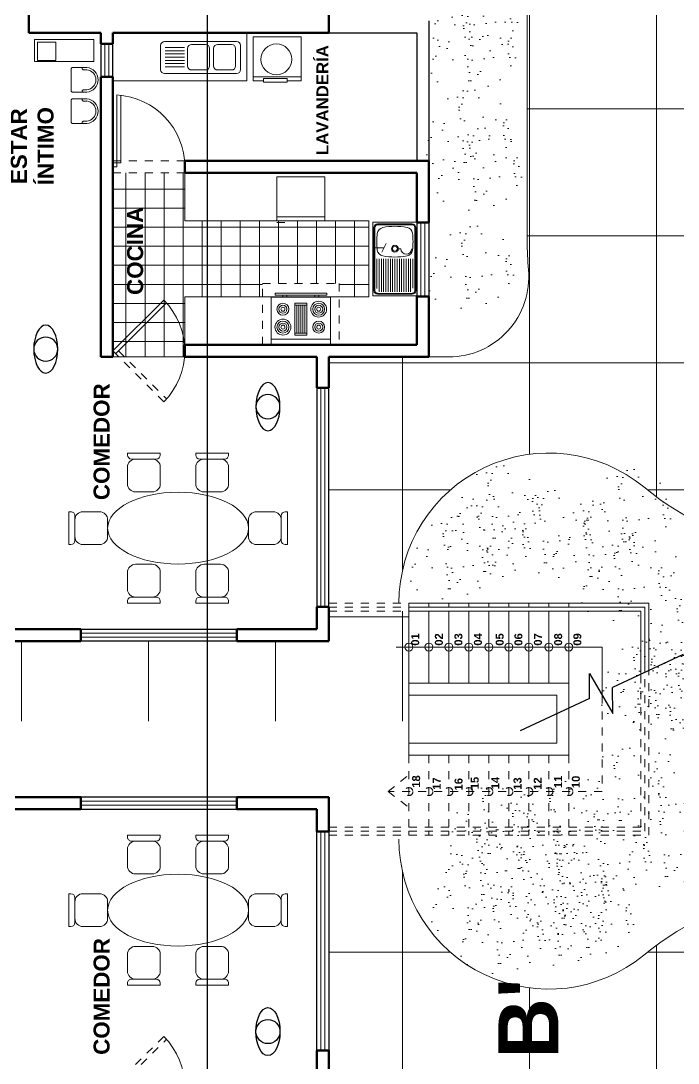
# Model space of a CAD drawing. Header units: millimetres. Extents: x 287 to 445, y 520 to 576.
# Drawn here: x 294.89 to 303.11, y 538.94 to 551.96 of the extents above; entities that cross this region are included whole.
import ezdxf

# ---------------------------------------------------------------- set-up
doc = ezdxf.new("R2010")
doc.units = ezdxf.units.MM
doc.header["$LTSCALE"] = 0.015
doc.linetypes.add('DASHED2', pattern=[9.525, 6.35, -3.175])
doc.layers.add('01 Corte', color=10, linetype='Continuous')
for name, color, linetype, lineweight in [('Muebles', 11, 'Continuous', 20), ('Muros', 41, 'Continuous', 60), ('Muros Bajos', 20, 'Continuous', 30), ('pasto', 56, 'Continuous', 5), ('PISOS', 7, 'Continuous', 18), ('Proyecciones', 46, 'Continuous', 0), ('Puertas', 31, 'Continuous', 20), ('Texto', 133, 'Continuous', 20), ('Texturas', 38, 'Continuous', 0), ('Ventanas', 130, 'Continuous', 20)]:
    doc.layers.add(name, color=color, linetype=linetype, lineweight=lineweight)
pattern_1 = [(90, (860.0486, 203.2016), (-1.5875, 1e-16), []), (180, (860.0486, 203.2016), (-2e-16, -1.5875), [])]

# ---------------------------------------------------------------- blocks, each defined once
blk = doc.blocks.new('silla01')
at = {"layer": 'Muebles'}
for p, q in [((420.99, 543.918), (420.99, 543.708)), ((421.3, 544.018), (421.09, 544.018)), ((421.4, 543.708), (421.4, 543.918)), ((420.99, 543.558), (420.99, 543.532)), ((420.99, 543.532), (421.4, 543.532)), ((421.35, 543.608), (421.04, 543.608)), ((421.09, 543.608), (421.3, 543.608)), ((421.4, 543.532), (421.4, 543.558))]:
    blk.add_line(p, q, dxfattribs=at)
for centre, radius, start, end in [((421.09, 543.918), 0.1, 90, 180), ((421.3, 543.918), 0.1, 360, 90), ((421.09, 543.708), 0.1, 180, 270), ((421.3, 543.708), 0.1, 270, 360), ((421.04, 543.558), 0.05, 90, 180), ((421.35, 543.558), 0.05, 360, 90)]:
    blk.add_arc(centre, radius, start, end, dxfattribs=at)
blk = doc.blocks.new('comedor')
at = {"layer": 'Muebles'}
blk.add_ellipse((421.545, 544.456), major_axis=(-0.88, 0), ratio=0.50965, dxfattribs=at)
for p, rotation in [((842.313, 1088.927), 180.0000000000026), ((966.443, 123.261), 90), ((0.777, -0.014), 2.557953848736361e-12)]:
    blk.add_blockref('silla01', p, dxfattribs=dict(at, rotation=rotation))
at = {"layer": 'Muebles', "xscale": -1}
for p, rotation in [((0.777, 1088.927), 179.9999999999974), ((-123.353, 123.261), 270), ((842.313, -0.014), 359.9999999999975)]:
    blk.add_blockref('silla01', p, dxfattribs=dict(at, rotation=rotation))
blk = doc.blocks.new('persona')
blk.add_circle((422.895, 544.36), 0.15)
blk.add_ellipse((422.895, 544.36), major_axis=(0.3, 0), ratio=0.5)
blk = doc.blocks.new('lavanderia')
at = {"layer": 'Muebles'}
for p, q in [((417.526, 540.508), (417.826, 540.508)), ((417.476, 540.458), (417.476, 539.558)), ((417.552, 540.211), (417.552, 540.451)), ((417.592, 540.211), (417.592, 540.451)), ((417.632, 540.211), (417.632, 540.451)), ((417.632, 540.211), (417.632, 540.451)), ((417.672, 540.211), (417.672, 540.451)), ((417.712, 540.211), (417.712, 540.451)), ((417.752, 540.211), (417.752, 540.451)), ((417.752, 540.211), (417.752, 540.451)), ((417.792, 540.211), (417.792, 540.451)), ((417.876, 540.458), (417.876, 539.558)), ((417.512, 539.946), (417.512, 540.121)), ((417.562, 540.171), (417.782, 540.171)), ((417.832, 540.121), (417.832, 539.946)), ((417.562, 539.896), (417.782, 539.896)), ((417.512, 539.621), (417.512, 539.796)), ((417.562, 539.846), (417.782, 539.846)), ((417.832, 539.796), (417.832, 539.621)), ((417.826, 539.508), (417.526, 539.508)), ((417.562, 539.571), (417.782, 539.571))]:
    blk.add_line(p, q, dxfattribs=at)
for centre, start, end in [((417.526, 540.458), 90, 180), ((417.826, 540.458), 360, 90), ((417.562, 540.121), 90, 180), ((417.782, 540.121), 360, 90), ((417.562, 539.946), 180, 270), ((417.782, 539.946), 270, 360), ((417.562, 539.796), 90, 180), ((417.782, 539.796), 0, 90), ((417.562, 539.621), 180, 270), ((417.782, 539.621), 270, 0), ((417.526, 539.558), 180, 270), ((417.826, 539.558), 270, 360)]:
    blk.add_arc(centre, 0.05, start, end, dxfattribs=at)
blk = doc.blocks.new('lavadora')
at = {"layer": 'Muebles'}
for p, q in [((405.282, 529.162), (405.282, 528.562)), ((405.332, 529.162), (405.332, 528.562)), ((405.882, 529.162), (405.332, 529.162)), ((405.832, 528.562), (405.832, 529.162)), ((405.882, 529.032), (405.882, 529.162)), ((405.882, 528.562), (405.882, 528.739)), ((405.332, 528.562), (405.882, 528.562))]:
    blk.add_line(p, q, dxfattribs=at)
blk.add_lwpolyline([(405.854, 529.032), (405.9, 529.032), (405.9, 528.739), (405.854, 528.739)], close=True, dxfattribs=at)
blk.add_circle((405.613, 528.873), 0.193, dxfattribs=at)
blk = doc.blocks.new('sila')
at = {"layer": 'Muebles'}
for p, q in [((422.054, 545.478), (421.924, 545.348)), ((422.073, 545.457), (422.042, 545.426)), ((421.924, 545.332), (421.924, 545.348)), ((422.126, 545.13), (421.924, 545.332)), ((422.271, 545.26), (422.142, 545.13)), ((422.251, 545.279), (422.22, 545.248)), ((422.142, 545.13), (422.126, 545.13))]:
    blk.add_line(p, q, dxfattribs=at)
for centre, radius, start, end in [((422.153, 545.359), 0.155, 319.9791, 130.0209), ((422.153, 545.359), 0.127, 320.5027, 129.4973), ((422.032, 545.436), 0.014, 135, 315), ((422.23, 545.238), 0.014, 135, 315)]:
    blk.add_arc(centre, radius, start, end, dxfattribs=at)
blk = doc.blocks.new('refrigeradora')
at = {"layer": 'Muebles'}
for p, q in [((420.11, 549.881), (420.11, 550.481)), ((420.16, 550.481), (420.71, 550.481)), ((420.16, 549.881), (420.16, 550.481)), ((420.66, 550.481), (420.66, 549.881)), ((420.71, 550.481), (420.71, 549.881)), ((420.73, 549.881), (420.73, 549.981)), ((420.71, 549.881), (420.16, 549.881))]:
    blk.add_line(p, q, dxfattribs=at)
blk = doc.blocks.new('cocina')
at = {"layer": 'Muebles'}
for p, q in [((421.594, 544.645), (421.594, 545.241)), ((421.594, 545.241), (422.339, 545.241)), ((422.339, 545.241), (422.339, 544.645)), ((421.594, 545.167), (422.339, 545.167)), ((421.892, 544.72), (421.892, 545.117)), ((421.892, 545.117), (422.041, 545.117)), ((421.892, 545.092), (422.041, 545.092)), ((421.917, 544.745), (421.917, 545.092)), ((421.942, 545.092), (421.942, 544.745)), ((421.967, 544.745), (421.967, 545.092)), ((421.991, 545.092), (421.991, 544.745)), ((422.016, 544.745), (422.016, 545.092)), ((422.041, 545.117), (422.041, 544.72)), ((422.041, 544.745), (421.892, 544.745)), ((422.041, 544.72), (421.892, 544.72)), ((422.339, 544.645), (421.594, 544.645)), ((421.644, 544.595), (421.644, 544.62)), ((421.644, 544.62), (422.29, 544.62)), ((422.29, 544.595), (421.644, 544.595)), ((421.743, 544.645), (421.743, 544.62)), ((421.793, 544.62), (421.793, 544.645)), ((422.141, 544.62), (422.141, 544.645)), ((422.19, 544.645), (422.19, 544.62)), ((422.29, 544.62), (422.29, 544.595))]:
    blk.add_line(p, q, dxfattribs=at)
for centre, radius in [((421.743, 545.018), 0.0994), ((421.743, 545.018), 0.0745), ((421.743, 545.018), 0.0497), ((422.19, 545.018), 0.0745), ((422.19, 545.018), 0.0497), ((421.743, 545.018), 0.0248), ((422.19, 545.018), 0.0248), ((421.743, 544.794), 0.0745), ((421.743, 544.794), 0.0497), ((421.743, 544.794), 0.0248), ((422.19, 544.794), 0.0994), ((422.19, 544.794), 0.0745), ((422.19, 544.794), 0.0497), ((422.19, 544.794), 0.0248)]:
    blk.add_circle(centre, radius, dxfattribs=at)
blk = doc.blocks.new('lavaplatos')
at = {"layer": 'Muebles'}
for p, q in [((423.153, 544.413), (423.703, 544.413)), ((423.153, 543.495), (423.153, 544.413)), ((423.703, 544.413), (423.703, 543.495)), ((423.167, 543.559), (423.167, 544.349)), ((423.178, 543.559), (423.178, 544.349)), ((423.212, 544.394), (423.644, 544.394)), ((423.212, 544.383), (423.644, 544.383)), ((423.428, 544.383), (423.461, 544.383)), ((423.678, 544.349), (423.678, 543.559)), ((423.689, 544.349), (423.689, 543.559)), ((423.703, 544.341), (423.703, 543.641)), ((423.703, 544.341), (423.703, 543.641)), ((423.703, 544.341), (423.703, 543.641)), ((423.153, 544.11), (423.153, 544.055)), ((423.385, 544.083), (423.355, 544.083)), ((423.592, 544.041), (423.537, 544.147)), ((423.678, 544.094), (423.564, 544.094)), ((423.203, 543.956), (423.203, 543.588)), ((423.231, 543.956), (423.231, 543.546)), ((423.259, 543.956), (423.259, 543.546)), ((423.287, 543.956), (423.287, 543.546)), ((423.316, 543.956), (423.316, 543.546)), ((423.344, 543.956), (423.344, 543.546)), ((423.372, 543.956), (423.372, 543.546)), ((423.4, 543.956), (423.4, 543.546)), ((423.428, 543.956), (423.428, 543.546)), ((423.456, 543.956), (423.456, 543.546)), ((423.484, 543.956), (423.484, 543.546)), ((423.512, 543.956), (423.512, 543.546)), ((423.54, 543.956), (423.54, 543.546)), ((423.568, 543.956), (423.568, 543.546)), ((423.596, 543.956), (423.596, 543.546)), ((423.624, 543.956), (423.624, 543.546)), ((423.652, 543.956), (423.652, 543.586)), ((423.212, 543.525), (423.644, 543.525)), ((423.212, 543.514), (423.644, 543.514)), ((423.153, 543.495), (423.703, 543.495))]:
    blk.add_line(p, q, dxfattribs=at)
for radius in [0.0427, 0.0427, 0.0309]:
    blk.add_circle((423.428, 544.083), radius, dxfattribs=at)
for centre, radius, start, end in [((423.212, 544.349), 0.0449, 90, 180), ((423.212, 544.349), 0.0337, 90, 180), ((423.291, 544.266), 0.0842, 100.3812, 172.77), ((423.428, 543.521), 0.842, 79.6188, 100.3812), ((423.564, 544.263), 0.0842, 7.23, 79.6188), ((423.644, 544.349), 0.0449, 0, 90), ((423.644, 544.349), 0.0337, 0, 90), ((424.043, 544.171), 0.842, 172.77, 187.23), ((422.813, 544.171), 0.842, 352.77, 7.23), ((423.291, 544.075), 0.0842, 187.23, 259.6188), ((423.286, 544.083), 0.0681, 180.4616, 359.5384), ((423.564, 544.075), 0.0842, 280.3812, 352.77), ((423.428, 544.821), 0.842, 259.6188, 280.3812), ((423.212, 543.559), 0.0449, 180, 270), ((423.212, 543.559), 0.0337, 180, 270), ((423.644, 543.559), 0.0337, 270, 0), ((423.644, 543.559), 0.0449, 270, 0)]:
    blk.add_arc(centre, radius, start, end, dxfattribs=at)

msp = doc.modelspace()

# ---------------------------------------------------------------- hatches: boundary and pattern name
at = {"layer": 'pasto', "ltscale": 0.3}
h = msp.add_hatch(dxfattribs=at)
h.set_pattern_fill('AR-SAND', color=256, scale=0.008, angle=90, style=0)
h.set_pattern_definition([(127.5, (520.41815, 567.91783), (-0.3915306, -0.01280025), [0, -0.308864, 0, -0.34544, 0, -0.3302]), (97.5, (520.41815, 567.91783), (-0.5734601, 0.3596186), [0, -0.166624, 0, -0.278384, 0, -0.10668]), (57.5, (520.41815, 567.6679), (-0.00114975, 0.6327939), [0, -0.1016, 0, -0.36576, 0, -0.47752]), (47.5, (520.41815, 567.6679), (-0.1783435, 0.6108452), [0, -0.0508, 0, -0.239776, 0, -0.27432])])
edge = h.paths.add_edge_path()
edge.add_arc((300.564, 551.982), 0.588, 90, 450)
h = msp.add_hatch(dxfattribs=at)
h.set_pattern_fill('AR-SAND', color=256, scale=0.008, angle=90, style=0)
h.set_pattern_definition([(127.5, (520.39283, 567.47846), (-0.3915306, -0.01280025), [0, -0.308864, 0, -0.34544, 0, -0.3302]), (97.5, (520.3928, 567.47846), (-0.5734601, 0.3596186), [0, -0.166624, 0, -0.278384, 0, -0.10668]), (57.5, (520.39283, 567.22852), (-0.00114975, 0.6327939), [0, -0.1016, 0, -0.36576, 0, -0.47752]), (47.5, (520.3928, 567.2285), (-0.1783435, 0.6108452), [0, -0.0508, 0, -0.239776, 0, -0.27432])])
edge = h.paths.add_edge_path()
edge.add_arc((300.538, 551.543), 0.588, 90, 450)
h = msp.add_hatch(dxfattribs=at)
h.set_pattern_fill('AR-SAND', color=256, scale=0.008, angle=90, style=0)
h.set_pattern_definition([(127.5, (520.3351, 566.45884), (-0.3915306, -0.01280025), [0, -0.308864, 0, -0.34544, 0, -0.3302]), (97.5, (520.3351, 566.45884), (-0.5734601, 0.3596186), [0, -0.166624, 0, -0.278384, 0, -0.10668]), (57.5, (520.3351, 566.2089), (-0.00114975, 0.6327939), [0, -0.1016, 0, -0.36576, 0, -0.47752]), (47.5, (520.3351, 566.2089), (-0.1783435, 0.6108452), [0, -0.0508, 0, -0.239776, 0, -0.27432])])
edge = h.paths.add_edge_path()
edge.add_arc((300.481, 550.523), 0.588, 90, 450)
h = msp.add_hatch(dxfattribs=at)
h.set_pattern_fill('AR-SAND', color=256, scale=0.008, angle=90, style=0)
h.set_pattern_definition([(127.5, (520.46616, 565.98524), (-0.3915306, -0.01280025), [0, -0.308864, 0, -0.34544, 0, -0.3302]), (97.5, (520.46616, 565.98524), (-0.5734601, 0.3596186), [0, -0.166624, 0, -0.278384, 0, -0.10668]), (57.5, (520.46616, 565.7353), (-0.00114975, 0.6327939), [0, -0.1016, 0, -0.36576, 0, -0.47752]), (47.5, (520.46616, 565.7353), (-0.1783435, 0.6108452), [0, -0.0508, 0, -0.239776, 0, -0.27432])])
edge = h.paths.add_edge_path()
edge.add_arc((300.612, 550.049), 0.588, 90, 450)
h = msp.add_hatch(dxfattribs=at)
h.set_pattern_fill('AR-SAND', color=256, scale=0.008, angle=90, style=0)
h.set_pattern_definition([(127.5, (520.36838, 564.7613), (-0.3915306, -0.01280025), [0, -0.308864, 0, -0.34544, 0, -0.3302]), (97.5, (520.3684, 564.7613), (-0.5734601, 0.3596186), [0, -0.166624, 0, -0.278384, 0, -0.10668]), (57.5, (520.36838, 564.51136), (-0.00114975, 0.6327939), [0, -0.1016, 0, -0.36576, 0, -0.47752]), (47.5, (520.3684, 564.51136), (-0.1783435, 0.6108452), [0, -0.0508, 0, -0.239776, 0, -0.27432])])
edge = h.paths.add_edge_path()
edge.add_arc((300.514, 548.825), 0.588, 90, 450)
h = msp.add_hatch(dxfattribs=at)
h.set_pattern_fill('AR-SAND', color=256, scale=0.008, angle=90, style=0)
h.set_pattern_definition([(127.5, (520.6979, 561.7643), (-0.3915306, -0.01280025), [0, -0.308864, 0, -0.34544, 0, -0.3302]), (97.5, (520.6979, 561.7643), (-0.5734601, 0.3596186), [0, -0.166624, 0, -0.278384, 0, -0.10668]), (57.5, (520.6979, 561.51435), (-0.00114975, 0.6327939), [0, -0.1016, 0, -0.36576, 0, -0.47752]), (47.5, (520.6979, 561.51435), (-0.1783435, 0.6108452), [0, -0.0508, 0, -0.239776, 0, -0.27432])])
edge = h.paths.add_edge_path()
edge.add_arc((300.843, 545.828), 0.588, 90, 450)
h = msp.add_hatch(dxfattribs=at)
h.set_pattern_fill('AR-SAND', color=256, scale=0.008, angle=90, style=0)
h.set_pattern_definition([(127.5, (522.33, 561.71782), (-0.3915306, -0.01280025), [0, -0.308864, 0, -0.34544, 0, -0.3302]), (97.5, (522.33, 561.7178), (-0.5734601, 0.3596186), [0, -0.166624, 0, -0.278384, 0, -0.10668]), (57.5, (522.33, 561.4679), (-0.00114975, 0.6327939), [0, -0.1016, 0, -0.36576, 0, -0.47752]), (47.5, (522.33, 561.4679), (-0.1783435, 0.6108452), [0, -0.0508, 0, -0.239776, 0, -0.27432])])
edge = h.paths.add_edge_path()
edge.add_arc((302.476, 545.782), 0.588, 90, 450)
h = msp.add_hatch(dxfattribs=at)
h.set_pattern_fill('AR-SAND', color=256, scale=0.008, angle=90, style=0)
h.set_pattern_definition([(127.5, (521.3378, 561.4548), (-0.3915306, -0.01280025), [0, -0.308864, 0, -0.34544, 0, -0.3302]), (97.5, (521.3378, 561.4548), (-0.5734601, 0.3596186), [0, -0.166624, 0, -0.278384, 0, -0.10668]), (57.5, (521.3378, 561.20487), (-0.00114975, 0.6327939), [0, -0.1016, 0, -0.36576, 0, -0.47752]), (47.5, (521.3378, 561.20487), (-0.1783435, 0.6108452), [0, -0.0508, 0, -0.239776, 0, -0.27432])])
edge = h.paths.add_edge_path()
edge.add_arc((301.483, 545.519), 0.588, 90, 450)
h = msp.add_hatch(dxfattribs=at)
h.set_pattern_fill('AR-SAND', color=256, scale=0.008, angle=90, style=0)
h.set_pattern_definition([(127.5, (520.57757, 561.34877), (-0.3915306, -0.01280025), [0, -0.308864, 0, -0.34544, 0, -0.3302]), (97.5, (520.57757, 561.3488), (-0.5734601, 0.3596186), [0, -0.166624, 0, -0.278384, 0, -0.10668]), (57.5, (520.57757, 561.09884), (-0.00114975, 0.6327939), [0, -0.1016, 0, -0.36576, 0, -0.47752]), (47.5, (520.57757, 561.09884), (-0.1783435, 0.6108452), [0, -0.0508, 0, -0.239776, 0, -0.27432])])
edge = h.paths.add_edge_path()
edge.add_arc((300.723, 545.413), 0.588, 90, 450)
h = msp.add_hatch(dxfattribs=at)
h.set_pattern_fill('AR-SAND', color=256, scale=0.008, angle=90, style=0)
h.set_pattern_definition([(127.5, (521.90752, 561.28607), (-0.3915306, -0.01280025), [0, -0.308864, 0, -0.34544, 0, -0.3302]), (97.5, (521.9075, 561.2861), (-0.5734601, 0.3596186), [0, -0.166624, 0, -0.278384, 0, -0.10668]), (57.5, (521.90752, 561.03614), (-0.00114975, 0.6327939), [0, -0.1016, 0, -0.36576, 0, -0.47752]), (47.5, (521.9075, 561.03614), (-0.1783435, 0.6108452), [0, -0.0508, 0, -0.239776, 0, -0.27432])])
edge = h.paths.add_edge_path()
edge.add_arc((302.053, 545.35), 0.588, 90, 450)
h = msp.add_hatch(dxfattribs=at)
h.set_pattern_fill('AR-SAND', color=256, scale=0.008, angle=90, style=0)
h.set_pattern_definition([(127.5, (520.136, 561.13096), (-0.3915306, -0.01280025), [0, -0.308864, 0, -0.34544, 0, -0.3302]), (97.5, (520.136, 561.13096), (-0.5734601, 0.3596186), [0, -0.166624, 0, -0.278384, 0, -0.10668]), (57.5, (520.136, 560.88102), (-0.00114975, 0.6327939), [0, -0.1016, 0, -0.36576, 0, -0.47752]), (47.5, (520.136, 560.881), (-0.1783435, 0.6108452), [0, -0.0508, 0, -0.239776, 0, -0.27432])])
edge = h.paths.add_edge_path()
edge.add_arc((300.282, 545.195), 0.588, 90, 450)
h = msp.add_hatch(dxfattribs=at)
h.set_pattern_fill('AR-SAND', color=256, scale=0.008, angle=90, style=0)
h.set_pattern_definition([(127.5, (523.36812, 561.02128), (-0.3915306, -0.01280025), [0, -0.308864, 0, -0.34544, 0, -0.3302]), (97.5, (523.3681, 561.0213), (-0.5734601, 0.3596186), [0, -0.166624, 0, -0.278384, 0, -0.10668]), (57.5, (523.36812, 560.77135), (-0.00114975, 0.6327939), [0, -0.1016, 0, -0.36576, 0, -0.47752]), (47.5, (523.3681, 560.77135), (-0.1783435, 0.6108452), [0, -0.0508, 0, -0.239776, 0, -0.27432])])
edge = h.paths.add_edge_path()
edge.add_arc((303.514, 545.085), 0.588, 90, 450)
h = msp.add_hatch(dxfattribs=at)
h.set_pattern_fill('AR-SAND', color=256, scale=0.008, angle=90, style=0)
h.set_pattern_definition([(127.5, (522.27373, 560.8595), (-0.3915306, -0.01280025), [0, -0.308864, 0, -0.34544, 0, -0.3302]), (97.5, (522.27373, 560.8595), (-0.5734601, 0.3596186), [0, -0.166624, 0, -0.278384, 0, -0.10668]), (57.5, (522.27373, 560.60957), (-0.00114975, 0.6327939), [0, -0.1016, 0, -0.36576, 0, -0.47752]), (47.5, (522.27373, 560.60957), (-0.1783435, 0.6108452), [0, -0.0508, 0, -0.239776, 0, -0.27432])])
edge = h.paths.add_edge_path()
edge.add_arc((302.419, 544.924), 0.588, 90, 450)
h = msp.add_hatch(dxfattribs=at)
h.set_pattern_fill('AR-SAND', color=256, scale=0.008, angle=90, style=0)
h.set_pattern_definition([(127.5, (523.06092, 560.19154), (-0.3915306, -0.01280025), [0, -0.308864, 0, -0.34544, 0, -0.3302]), (97.5, (523.0609, 560.19154), (-0.5734601, 0.3596186), [0, -0.166624, 0, -0.278384, 0, -0.10668]), (57.5, (523.06092, 559.9416), (-0.00114975, 0.6327939), [0, -0.1016, 0, -0.36576, 0, -0.47752]), (47.5, (523.0609, 559.9416), (-0.1783435, 0.6108452), [0, -0.0508, 0, -0.239776, 0, -0.27432])])
edge = h.paths.add_edge_path()
edge.add_arc((303.206, 544.256), 0.588, 90, 450)
h = msp.add_hatch(dxfattribs=at)
h.set_pattern_fill('AR-SAND', color=256, scale=0.008, angle=90, style=0)
h.set_pattern_definition([(127.5, (522.52147, 559.58362), (-0.3915306, -0.01280025), [0, -0.308864, 0, -0.34544, 0, -0.3302]), (97.5, (522.52147, 559.5836), (-0.5734601, 0.3596186), [0, -0.166624, 0, -0.278384, 0, -0.10668]), (57.5, (522.52147, 559.3337), (-0.00114975, 0.6327939), [0, -0.1016, 0, -0.36576, 0, -0.47752]), (47.5, (522.52147, 559.3337), (-0.1783435, 0.6108452), [0, -0.0508, 0, -0.239776, 0, -0.27432])])
edge = h.paths.add_edge_path()
edge.add_arc((302.667, 543.648), 0.588, 90, 450)
h = msp.add_hatch(dxfattribs=at)
h.set_pattern_fill('AR-SAND', color=256, scale=0.008, angle=90, style=0)
h.set_pattern_definition([(127.5, (522.7434, 559.56174), (-0.3915306, -0.01280025), [0, -0.308864, 0, -0.34544, 0, -0.3302]), (97.5, (522.7434, 559.56174), (-0.5734601, 0.3596186), [0, -0.166624, 0, -0.278384, 0, -0.10668]), (57.5, (522.7434, 559.3118), (-0.00114975, 0.6327939), [0, -0.1016, 0, -0.36576, 0, -0.47752]), (47.5, (522.7434, 559.3118), (-0.1783435, 0.6108452), [0, -0.0508, 0, -0.239776, 0, -0.27432])])
edge = h.paths.add_edge_path()
edge.add_arc((302.889, 543.626), 0.588, 90, 450)
h = msp.add_hatch(dxfattribs=at)
h.set_pattern_fill('AR-SAND', color=256, scale=0.008, angle=90, style=0)
h.set_pattern_definition([(127.5, (522.92157, 559.3802), (-0.3915306, -0.01280025), [0, -0.308864, 0, -0.34544, 0, -0.3302]), (97.5, (522.92157, 559.3802), (-0.5734601, 0.3596186), [0, -0.166624, 0, -0.278384, 0, -0.10668]), (57.5, (522.92157, 559.13027), (-0.00114975, 0.6327939), [0, -0.1016, 0, -0.36576, 0, -0.47752]), (47.5, (522.9216, 559.13027), (-0.1783435, 0.6108452), [0, -0.0508, 0, -0.239776, 0, -0.27432])])
edge = h.paths.add_edge_path()
edge.add_arc((303.067, 543.444), 0.588, 90, 450)
h = msp.add_hatch(dxfattribs=at)
h.set_pattern_fill('AR-SAND', color=256, scale=0.008, angle=90, style=0)
h.set_pattern_definition([(127.5, (523.15984, 558.5707), (-0.3915306, -0.01280025), [0, -0.308864, 0, -0.34544, 0, -0.3302]), (97.5, (523.15984, 558.5707), (-0.5734601, 0.3596186), [0, -0.166624, 0, -0.278384, 0, -0.10668]), (57.5, (523.15984, 558.32076), (-0.00114975, 0.6327939), [0, -0.1016, 0, -0.36576, 0, -0.47752]), (47.5, (523.15984, 558.32076), (-0.1783435, 0.6108452), [0, -0.0508, 0, -0.239776, 0, -0.27432])])
edge = h.paths.add_edge_path()
edge.add_arc((303.305, 542.635), 0.588, 90, 450)
h = msp.add_hatch(dxfattribs=at)
h.set_pattern_fill('AR-SAND', color=256, scale=0.008, angle=90, style=0)
h.set_pattern_definition([(127.5, (522.2732, 558.23558), (-0.3915306, -0.01280025), [0, -0.308864, 0, -0.34544, 0, -0.3302]), (97.5, (522.2732, 558.2356), (-0.5734601, 0.3596186), [0, -0.166624, 0, -0.278384, 0, -0.10668]), (57.5, (522.2732, 557.98564), (-0.00114975, 0.6327939), [0, -0.1016, 0, -0.36576, 0, -0.47752]), (47.5, (522.2732, 557.98564), (-0.1783435, 0.6108452), [0, -0.0508, 0, -0.239776, 0, -0.27432])])
edge = h.paths.add_edge_path()
edge.add_arc((302.419, 542.3), 0.588, 90, 450)
h = msp.add_hatch(dxfattribs=at)
h.set_pattern_fill('AR-SAND', color=256, scale=0.008, angle=90, style=0)
h.set_pattern_definition([(127.5, (520.63314, 557.82295), (-0.3915306, -0.01280025), [0, -0.308864, 0, -0.34544, 0, -0.3302]), (97.5, (520.63314, 557.82295), (-0.5734601, 0.3596186), [0, -0.166624, 0, -0.278384, 0, -0.10668]), (57.5, (520.63314, 557.573), (-0.00114975, 0.6327939), [0, -0.1016, 0, -0.36576, 0, -0.47752]), (47.5, (520.63314, 557.573), (-0.1783435, 0.6108452), [0, -0.0508, 0, -0.239776, 0, -0.27432])])
edge = h.paths.add_edge_path()
edge.add_arc((300.779, 541.887), 0.588, 90, 450)
h = msp.add_hatch(dxfattribs=at)
h.set_pattern_fill('AR-SAND', color=256, scale=0.008, angle=90, style=0)
h.set_pattern_definition([(127.5, (521.46956, 557.82194), (-0.3915306, -0.01280025), [0, -0.308864, 0, -0.34544, 0, -0.3302]), (97.5, (521.46956, 557.82194), (-0.5734601, 0.3596186), [0, -0.166624, 0, -0.278384, 0, -0.10668]), (57.5, (521.46956, 557.572), (-0.00114975, 0.6327939), [0, -0.1016, 0, -0.36576, 0, -0.47752]), (47.5, (521.46956, 557.572), (-0.1783435, 0.6108452), [0, -0.0508, 0, -0.239776, 0, -0.27432])])
edge = h.paths.add_edge_path()
edge.add_arc((301.615, 541.886), 0.588, 90, 450)
h = msp.add_hatch(dxfattribs=at)
h.set_pattern_fill('AR-SAND', color=256, scale=0.008, angle=90, style=0)
h.set_pattern_definition([(127.5, (521.00637, 557.6347), (-0.3915306, -0.01280025), [0, -0.308864, 0, -0.34544, 0, -0.3302]), (97.5, (521.00637, 557.6347), (-0.5734601, 0.3596186), [0, -0.166624, 0, -0.278384, 0, -0.10668]), (57.5, (521.00637, 557.38476), (-0.00114975, 0.6327939), [0, -0.1016, 0, -0.36576, 0, -0.47752]), (47.5, (521.00637, 557.38476), (-0.1783435, 0.6108452), [0, -0.0508, 0, -0.239776, 0, -0.27432])])
edge = h.paths.add_edge_path()
edge.add_arc((301.152, 541.699), 0.588, 90, 450)
h = msp.add_hatch(dxfattribs=at)
h.set_pattern_fill('AR-SAND', color=256, scale=0.008, angle=90, style=0)
h.set_pattern_definition([(127.5, (522.08946, 557.4289), (-0.3915306, -0.01280025), [0, -0.308864, 0, -0.34544, 0, -0.3302]), (97.5, (522.08946, 557.4289), (-0.5734601, 0.3596186), [0, -0.166624, 0, -0.278384, 0, -0.10668]), (57.5, (522.08946, 557.17898), (-0.00114975, 0.6327939), [0, -0.1016, 0, -0.36576, 0, -0.47752]), (47.5, (522.08946, 557.179), (-0.1783435, 0.6108452), [0, -0.0508, 0, -0.239776, 0, -0.27432])])
edge = h.paths.add_edge_path()
edge.add_arc((302.235, 541.493), 0.588, 90, 450)
h = msp.add_hatch(dxfattribs=at)
h.set_pattern_fill('AR-SAND', color=256, scale=0.008, angle=90, style=0)
h.set_pattern_definition([(127.5, (522.8497, 557.53495), (-0.3915306, -0.01280025), [0, -0.308864, 0, -0.34544, 0, -0.3302]), (97.5, (522.8497, 557.53495), (-0.5734601, 0.3596186), [0, -0.166624, 0, -0.278384, 0, -0.10668]), (57.5, (522.8497, 557.285), (-0.00114975, 0.6327939), [0, -0.1016, 0, -0.36576, 0, -0.47752]), (47.5, (522.8497, 557.285), (-0.1783435, 0.6108452), [0, -0.0508, 0, -0.239776, 0, -0.27432])])
edge = h.paths.add_edge_path()
edge.add_arc((302.995, 541.599), 0.588, 90, 450)
h = msp.add_hatch(dxfattribs=at)
h.set_pattern_fill('AR-SAND', color=256, scale=0.008, angle=90, style=0)
h.set_pattern_definition([(127.5, (520.55594, 557.31294), (-0.3915306, -0.01280025), [0, -0.308864, 0, -0.34544, 0, -0.3302]), (97.5, (520.55594, 557.31294), (-0.5734601, 0.3596186), [0, -0.166624, 0, -0.278384, 0, -0.10668]), (57.5, (520.55594, 557.063), (-0.00114975, 0.6327939), [0, -0.1016, 0, -0.36576, 0, -0.47752]), (47.5, (520.55594, 557.063), (-0.1783435, 0.6108452), [0, -0.0508, 0, -0.239776, 0, -0.27432])])
edge = h.paths.add_edge_path()
edge.add_arc((300.701, 541.377), 0.588, 90, 450)
h = msp.add_hatch(dxfattribs=at)
h.set_pattern_fill('AR-SAND', color=256, scale=0.008, angle=90, style=0)
h.set_pattern_definition([(127.5, (521.56004, 557.0145), (-0.3915306, -0.01280025), [0, -0.308864, 0, -0.34544, 0, -0.3302]), (97.5, (521.56004, 557.0145), (-0.5734601, 0.3596186), [0, -0.166624, 0, -0.278384, 0, -0.10668]), (57.5, (521.56004, 556.76456), (-0.00114975, 0.6327939), [0, -0.1016, 0, -0.36576, 0, -0.47752]), (47.5, (521.56004, 556.76456), (-0.1783435, 0.6108452), [0, -0.0508, 0, -0.239776, 0, -0.27432])])
edge = h.paths.add_edge_path()
edge.add_arc((301.706, 541.079), 0.588, 90, 450)
h = msp.add_hatch(dxfattribs=at)
h.set_pattern_fill('AR-SAND', color=256, scale=0.008, angle=90, style=0)
h.set_pattern_definition([(127.5, (521.58287, 556.93407), (-0.3915306, -0.01280025), [0, -0.308864, 0, -0.34544, 0, -0.3302]), (97.5, (521.58287, 556.93407), (-0.5734601, 0.3596186), [0, -0.166624, 0, -0.278384, 0, -0.10668]), (57.5, (521.58287, 556.68413), (-0.00114975, 0.6327939), [0, -0.1016, 0, -0.36576, 0, -0.47752]), (47.5, (521.58287, 556.68413), (-0.1783435, 0.6108452), [0, -0.0508, 0, -0.239776, 0, -0.27432])])
edge = h.paths.add_edge_path()
edge.add_arc((301.728, 540.998), 0.588, 90, 450)
h = msp.add_hatch(dxfattribs=at)
h.set_pattern_fill('AR-SAND', color=256, scale=0.008, angle=90, style=0)
h.set_pattern_definition([(127.5, (520.39622, 556.87457), (-0.3915306, -0.01280025), [0, -0.308864, 0, -0.34544, 0, -0.3302]), (97.5, (520.3962, 556.87457), (-0.5734601, 0.3596186), [0, -0.166624, 0, -0.278384, 0, -0.10668]), (57.5, (520.39622, 556.62464), (-0.00114975, 0.6327939), [0, -0.1016, 0, -0.36576, 0, -0.47752]), (47.5, (520.3962, 556.62464), (-0.1783435, 0.6108452), [0, -0.0508, 0, -0.239776, 0, -0.27432])])
edge = h.paths.add_edge_path()
edge.add_arc((300.542, 540.939), 0.588, 90, 450)
h = msp.add_hatch(dxfattribs=at)
h.set_pattern_fill('AR-SAND', color=256, scale=0.008, angle=90, style=0)
h.set_pattern_definition([(127.5, (521.86802, 556.64826), (-0.3915306, -0.01280025), [0, -0.308864, 0, -0.34544, 0, -0.3302]), (97.5, (521.868, 556.64826), (-0.5734601, 0.3596186), [0, -0.166624, 0, -0.278384, 0, -0.10668]), (57.5, (521.86802, 556.39832), (-0.00114975, 0.6327939), [0, -0.1016, 0, -0.36576, 0, -0.47752]), (47.5, (521.868, 556.3983), (-0.1783435, 0.6108452), [0, -0.0508, 0, -0.239776, 0, -0.27432])])
edge = h.paths.add_edge_path()
edge.add_arc((302.014, 540.712), 0.588, 90, 450)
h = msp.add_hatch(dxfattribs=at)
h.set_pattern_fill('AR-SAND', color=256, scale=0.008, angle=90, style=0)
h.set_pattern_definition([(127.5, (521.52266, 556.55403), (-0.3915306, -0.01280025), [0, -0.308864, 0, -0.34544, 0, -0.3302]), (97.5, (521.52266, 556.55403), (-0.5734601, 0.3596186), [0, -0.166624, 0, -0.278384, 0, -0.10668]), (57.5, (521.52266, 556.3041), (-0.00114975, 0.6327939), [0, -0.1016, 0, -0.36576, 0, -0.47752]), (47.5, (521.52266, 556.3041), (-0.1783435, 0.6108452), [0, -0.0508, 0, -0.239776, 0, -0.27432])])
edge = h.paths.add_edge_path()
edge.add_arc((301.668, 540.618), 0.588, 90, 450)
h = msp.add_hatch(dxfattribs=at)
h.set_pattern_fill('AR-SAND', color=256, scale=0.008, angle=90, style=0)
h.set_pattern_definition([(127.5, (520.76243, 556.448), (-0.3915306, -0.01280025), [0, -0.308864, 0, -0.34544, 0, -0.3302]), (97.5, (520.76243, 556.448), (-0.5734601, 0.3596186), [0, -0.166624, 0, -0.278384, 0, -0.10668]), (57.5, (520.76243, 556.19806), (-0.00114975, 0.6327939), [0, -0.1016, 0, -0.36576, 0, -0.47752]), (47.5, (520.76243, 556.19806), (-0.1783435, 0.6108452), [0, -0.0508, 0, -0.239776, 0, -0.27432])])
edge = h.paths.add_edge_path()
edge.add_arc((300.908, 540.512), 0.588, 90, 450)
at = {"layer": 'PISOS'}
h = msp.add_hatch(dxfattribs=at)
h.set_pattern_fill('NET', color=256, scale=0.5, angle=90, style=0)
h.set_pattern_definition(pattern_1)
h.paths.add_polyline_path([(301.219, 555.788), (301.219, 549.213, 0.022651), (301.235, 548.854, -0.441003), (300.239, 547.763), (299.99, 547.763), (299.84, 547.763), (298.74, 547.763), (298.74, 547.378), (298.74, 544.688), (299.616, 544.688, -0.632615), (302.676, 546.139, 0.173054), (305.19, 545.242), (305.19, 547.242, -0.414214), (303.219, 549.213), (303.219, 555.936)])
h = msp.add_hatch(dxfattribs=at)
h.set_pattern_fill('NET', color=256, scale=0.5, angle=90, style=0)
h.set_pattern_definition(pattern_1)
h.paths.add_polyline_path([(298.74, 544.588), (298.74, 544.213), (297.59, 544.213), (297.219, 544.213), (297.219, 543.213), (299.74, 543.213), (299.74, 543.688), (299.74, 544.088, -1), (299.74, 544.188), (299.74, 544.588)])
h.paths.add_polyline_path([(295.64, 544.213), (294.79, 544.213), (294.79, 543.313), (294.79, 543.213), (297.219, 543.213), (297.219, 544.213)])
h = msp.add_hatch(dxfattribs=at)
h.set_pattern_fill('NET', color=256, scale=0.5, angle=90, style=0)
h.set_pattern_definition([(270, (860.0486, 883.2239), (-1.5875, 1e-16), []), (180, (860.0486, 883.2239), (0, 1.5875), [])])
h.paths.add_polyline_path([(301.219, 530.638), (301.219, 537.213, -0.022651), (301.235, 537.572, 0.441003), (300.239, 538.662), (299.99, 538.662), (299.84, 538.662), (298.74, 538.662), (298.74, 539.047), (298.74, 541.738), (299.616, 541.738, 0.632615), (302.676, 540.287, -0.173054), (305.19, 541.184), (305.19, 539.184, 0.414214), (303.219, 537.213), (303.219, 530.49)])
at = {"layer": 'Texturas'}
h = msp.add_hatch(dxfattribs=at)
h.set_pattern_fill('NET,_O', color=256, scale=0.075, angle=90)
h.set_pattern_definition([(270, (827.2228, 957.05423), (-0.238125, 1e-17), []), (180, (827.2228, 957.05423), (0, 0.238125), [])])
h.paths.add_polyline_path([(296.94, 548.513), (296.94, 547.913), (296.94, 547.763), (296.04, 547.763), (296.04, 550.063), (296.94, 550.063), (296.94, 549.463), (299.24, 549.463), (299.24, 548.513), (298.867, 548.513), (298.867, 548.683), (297.91, 548.683), (297.91, 548.513)])
h.paths.add_polyline_path([(296.193, 549.657), (296.193, 548.52), (296.449, 548.52), (296.449, 549.657)], flags=24)

# ---------------------------------------------------------------- linework, layer by layer
at = {"layer": '01 Corte'}
for p, q in [((297.219, 563.576), (297.219, 522.68)), ((303.167, 544.045), (302.286, 543.631)), ((301.996, 543.495), (301.132, 543.09))]:
    msp.add_line(p, q, dxfattribs=at)
msp.add_lwpolyline([(301.996, 543.495), (301.996, 543.806), (302.289, 543.309), (302.286, 543.631)], dxfattribs=at)
at = {"layer": 'Muebles'}
for p, q in [((297.716, 551.813), (297.716, 551.213)), ((297.716, 551.213), (296.04, 551.213)), ((296.94, 550.063), (296.94, 549.463)), ((299.24, 549.463), (296.94, 549.463)), ((299.24, 549.463), (299.24, 548.513)), ((296.94, 548.513), (296.94, 547.913)), ((299.24, 548.513), (296.94, 548.513))]:
    msp.add_line(p, q, dxfattribs=at)
for points in [[(295.06, 551.732), (295.06, 551.454), (295.804, 551.454), (295.804, 551.732)], [(295.099, 551.698), (295.099, 551.467), (295.329, 551.467), (295.329, 551.698)]]:
    msp.add_lwpolyline(points, close=True, dxfattribs=at)
at = {"layer": 'Muros'}
for p, q in [((294.99, 554.363), (294.99, 551.813)), ((298.74, 552.374), (298.74, 551.813)), ((295.89, 551.813), (294.99, 551.813)), ((295.89, 551.813), (295.89, 551.674)), ((296.04, 551.813), (296.04, 551.674)), ((298.74, 551.813), (296.04, 551.813)), ((295.89, 551.674), (296.04, 551.674)), ((295.89, 551.262), (296.04, 551.262)), ((295.89, 551.262), (295.89, 547.763)), ((296.04, 551.262), (296.04, 547.763)), ((296.94, 550.213), (296.94, 550.063)), ((299.99, 550.213), (296.94, 550.213)), ((299.99, 550.213), (299.99, 549.445)), ((299.84, 550.063), (296.94, 550.063)), ((299.84, 550.063), (299.84, 549.445)), ((299.99, 549.445), (299.84, 549.445)), ((299.84, 548.517), (299.84, 548.063)), ((299.99, 548.517), (299.84, 548.517)), ((299.99, 548.517), (299.99, 548.063)), ((299.84, 548.063), (299.84, 547.913)), ((299.99, 548.063), (299.99, 547.913)), ((296.94, 547.913), (296.94, 547.763)), ((299.84, 547.913), (296.94, 547.913)), ((299.99, 547.913), (299.99, 547.763)), ((296.04, 547.763), (295.89, 547.763)), ((298.59, 547.763), (296.94, 547.763)), ((298.59, 547.763), (298.59, 547.378)), ((298.74, 547.763), (298.74, 547.378)), ((299.84, 547.763), (298.74, 547.763)), ((299.99, 547.763), (299.84, 547.763)), ((298.74, 547.378), (298.59, 547.378)), ((298.59, 544.642), (298.59, 544.363)), ((298.59, 544.642), (298.665, 544.642)), ((298.74, 544.642), (298.59, 544.642)), ((298.74, 544.642), (298.74, 544.213)), ((295.64, 544.363), (294.64, 544.363)), ((295.64, 544.363), (295.64, 544.213)), ((298.59, 544.363), (297.59, 544.363)), ((297.59, 544.363), (297.59, 544.213)), ((295.64, 544.213), (294.64, 544.213)), ((298.74, 544.213), (297.59, 544.213)), ((295.64, 542.263), (294.64, 542.263)), ((295.64, 542.113), (295.64, 542.263)), ((298.74, 542.263), (297.59, 542.263)), ((297.59, 542.113), (297.59, 542.263)), ((298.74, 541.834), (298.74, 542.263)), ((295.64, 542.113), (294.64, 542.113)), ((298.59, 542.113), (297.59, 542.113)), ((298.59, 541.834), (298.59, 542.113)), ((298.74, 541.834), (298.59, 541.834)), ((298.59, 541.834), (298.665, 541.834)), ((298.59, 538.712), (298.59, 539.097)), ((298.74, 539.097), (298.59, 539.097)), ((298.74, 538.712), (298.74, 539.097))]:
    msp.add_line(p, q, dxfattribs=at)
at = {"layer": 'Muros Bajos'}
for p, q in [((299.99, 551.963), (299.99, 551.813)), ((298.74, 551.813), (299.84, 551.813)), ((299.84, 551.813), (299.84, 550.213)), ((299.99, 551.813), (299.99, 550.213)), ((295.89, 551.674), (295.89, 551.262)), ((296.04, 551.262), (296.04, 551.674)), ((299.84, 549.446), (299.84, 548.517)), ((299.99, 549.445), (299.99, 548.517)), ((298.59, 547.378), (298.59, 544.642)), ((298.74, 544.642), (298.74, 547.378)), ((295.64, 544.363), (297.59, 544.363)), ((297.59, 544.213), (295.64, 544.213)), ((297.59, 542.263), (295.64, 542.263)), ((295.64, 542.113), (297.59, 542.113)), ((298.59, 539.097), (298.59, 541.834)), ((298.74, 541.834), (298.74, 539.097))]:
    msp.add_line(p, q, dxfattribs=at)
at = {"layer": 'PISOS'}
for p, q in [((301.219, 549.213), (301.219, 563.019)), ((299.99, 547.763), (300.239, 547.763))]:
    msp.add_line(p, q, dxfattribs=at)
for centre, radius, start, end in [((305.19, 549.213), 3.971, 180, 185.1905), ((300.239, 548.763), 1, 270, 5.1905), ((301.49, 544.688), 1.874, 50.7278, 180), ((305.19, 549.213), 3.971, 230.7278, 288.5717), ((301.49, 541.738), 1.874, 180, 309.2722), ((305.19, 537.213), 3.971, 71.4283, 129.2722)]:
    msp.add_arc(centre, radius, start, end, dxfattribs=at)
at = {"layer": 'Proyecciones', "linetype": 'DASHED2'}
for p, q in [((296.04, 550.213), (296.94, 550.213)), ((296.04, 550.063), (296.94, 550.063)), ((296.04, 547.838), (296.676, 547.202)), ((296.111, 547.838), (296.711, 547.238)), ((298.74, 544.638), (299.74, 544.638)), ((298.74, 544.588), (299.74, 544.588)), ((302.64, 541.888), (302.64, 543.797)), ((302.69, 541.838), (302.69, 543.821)), ((298.74, 541.888), (302.64, 541.888)), ((298.74, 541.838), (302.69, 541.838)), ((296.04, 538.637), (296.676, 539.274)), ((296.111, 538.637), (296.711, 539.238))]:
    msp.add_line(p, q, dxfattribs=at)
at = {"layer": 'Proyecciones'}
for p, q in [((299.74, 544.588), (299.74, 544.638)), ((299.74, 544.638), (302.69, 544.638)), ((299.74, 544.588), (302.64, 544.588)), ((302.64, 543.797), (302.64, 544.588)), ((302.69, 543.821), (302.69, 544.588))]:
    msp.add_line(p, q, dxfattribs=at)
at = {"layer": 'Proyecciones', "linetype": 'DASHED2'}
msp.add_lwpolyline([(297.91, 547.913), (297.91, 548.683), (298.867, 548.683), (298.867, 547.913)], dxfattribs=at)
at = {"layer": 'Puertas'}
for p, q in [((296.09, 551.037), (296.09, 550.138)), ((296.14, 551.032), (296.14, 550.188)), ((296.04, 550.188), (296.14, 550.188)), ((296.04, 550.138), (296.09, 550.138)), ((296.04, 547.838), (296.676, 548.474)), ((296.075, 547.803), (296.711, 548.438))]:
    msp.add_line(p, q, dxfattribs=at)
for centre, start, end in [((296.04, 550.138), 0, 86.8153), ((296.04, 547.838), 315, 45), ((296.04, 538.637), 315, 45)]:
    msp.add_arc(centre, 0.9, start, end, dxfattribs=at)
at = {"layer": 'Texto'}
for p, q in [((299.74, 544.138), (299.582, 544.138)), ((299.74, 544.138), (302.157, 544.138)), ((302.157, 544.138), (302.157, 543.533))]:
    msp.add_line(p, q, dxfattribs=at)
at = {"layer": 'Texto', "linetype": 'DASHED2'}
for p, q in [((302.157, 543.533), (302.157, 542.332)), ((299.481, 542.332), (299.74, 542.543)), ((302.157, 542.332), (299.481, 542.332)), ((299.481, 542.332), (299.74, 542.137))]:
    msp.add_line(p, q, dxfattribs=at)
at = {"layer": 'Texto'}
for centre in [(299.74, 544.138), (299.99, 544.138), (300.24, 544.138), (300.49, 544.138), (300.74, 544.138), (300.99, 544.138), (301.24, 544.138), (301.49, 544.138), (301.738, 544.138), (301.74, 544.138)]:
    msp.add_circle(centre, 0.05, dxfattribs=at)
at = {"layer": 'Texto', "linetype": 'DASHED2'}
for centre in [(299.74, 542.332), (299.99, 542.332), (300.24, 542.332), (300.49, 542.332), (300.74, 542.332), (300.99, 542.332), (301.24, 542.332), (301.49, 542.332), (301.74, 542.332)]:
    msp.add_circle(centre, 0.05, dxfattribs=at)
at = {"layer": 'Texturas'}
for p, q in [((296.04, 547.763), (296.94, 547.763)), ((299.74, 544.688), (302.74, 544.688)), ((299.74, 544.638), (299.74, 544.688)), ((299.99, 544.638), (299.99, 544.688)), ((300.24, 544.638), (300.24, 544.688)), ((300.49, 544.638), (300.49, 544.688)), ((300.74, 544.638), (300.74, 544.688)), ((300.99, 544.638), (300.99, 544.688)), ((301.24, 544.638), (301.24, 544.688)), ((301.49, 544.638), (301.49, 544.688)), ((301.74, 544.638), (301.74, 544.688)), ((302.74, 543.844), (302.74, 544.688)), ((299.74, 543.688), (299.74, 544.588)), ((299.99, 543.688), (299.99, 544.588)), ((300.24, 543.688), (300.24, 544.588)), ((300.49, 543.688), (300.49, 544.588)), ((300.74, 543.688), (300.74, 544.588)), ((300.99, 543.688), (300.99, 544.588)), ((301.24, 543.688), (301.24, 544.588)), ((301.49, 543.688), (301.49, 544.588)), ((301.74, 543.688), (301.74, 544.588)), ((302.69, 544.588), (302.69, 544.638)), ((299.74, 543.688), (301.74, 543.688)), ((299.74, 542.788), (299.74, 543.688)), ((301.74, 542.788), (301.74, 543.688)), ((299.74, 543.538), (301.59, 543.538)), ((301.59, 542.938), (301.59, 543.538)), ((299.74, 542.938), (301.59, 542.938)), ((299.74, 542.788), (301.74, 542.788))]:
    msp.add_line(p, q, dxfattribs=at)
at = {"layer": 'Texturas', "linetype": 'DASHED2'}
for p, q in [((298.74, 544.688), (299.74, 544.688)), ((302.74, 541.788), (302.74, 543.844)), ((299.74, 542.788), (299.74, 541.888)), ((299.99, 542.788), (299.99, 541.888)), ((300.24, 542.788), (300.24, 541.888)), ((300.49, 542.788), (300.49, 541.888)), ((300.74, 542.788), (300.74, 541.888)), ((300.99, 542.788), (300.99, 541.888)), ((301.24, 542.788), (301.24, 541.888)), ((301.49, 542.788), (301.49, 541.888)), ((301.74, 542.788), (301.74, 541.888)), ((299.74, 541.838), (299.74, 541.788)), ((299.99, 541.838), (299.99, 541.788)), ((300.24, 541.838), (300.24, 541.788)), ((300.49, 541.838), (300.49, 541.788)), ((300.74, 541.838), (300.74, 541.788)), ((300.99, 541.838), (300.99, 541.788)), ((301.24, 541.838), (301.24, 541.788)), ((301.49, 541.838), (301.49, 541.788)), ((301.74, 541.838), (301.74, 541.788)), ((298.74, 541.788), (302.74, 541.788))]:
    msp.add_line(p, q, dxfattribs=at)
at = {"layer": 'Ventanas'}
for p, q in [((295.94, 551.674), (295.94, 551.262)), ((295.99, 551.262), (295.99, 551.674)), ((299.89, 549.446), (299.89, 548.517)), ((299.94, 549.445), (299.94, 548.517)), ((298.64, 547.378), (298.64, 544.642)), ((298.69, 544.642), (298.69, 547.378)), ((295.64, 544.313), (297.59, 544.313)), ((297.59, 544.263), (295.64, 544.263)), ((297.59, 542.213), (295.64, 542.213)), ((295.64, 542.163), (297.59, 542.163)), ((298.64, 539.097), (298.64, 541.834)), ((298.69, 541.834), (298.69, 539.097))]:
    msp.add_line(p, q, dxfattribs=at)

# ---------------------------------------------------------------- block references
at = {"xscale": -1, "rotation": 90}
for p in [(839.561, 970.756), (842.339, 970.037)]:
    msp.add_blockref('persona', p, dxfattribs=at)
at = {"xscale": -1}
msp.add_blockref('comedor', (718.4, 1.168), dxfattribs=at)
for name, p, rotation in [('comedor', (718.4, 1085.307), 180), ('persona', (842.339, 116.438), 90)]:
    msp.add_blockref(name, p, dxfattribs=dict(rotation=rotation))
at = {"layer": 'Muebles', "xscale": -1}
for name, p, rotation in [('lavanderia', (837.145, 969.181), 90), ('lavadora', (826.957, 957.095), 90), ('sila', (-388.433, 638.346), 225.0000000000037), ('sila', (-388.433, 637.955), 225.0000000000037), ('cocina', (-123.577, 1093.154), 180)]:
    msp.add_blockref(name, p, dxfattribs=dict(at, rotation=rotation))
at = {"layer": 'Muebles', "rotation": 270}
msp.add_blockref('refrigeradora', (-251.791, 970.173), dxfattribs=at)
at = {"layer": 'Muebles', "xscale": -1}
msp.add_blockref('lavaplatos', (722.993, 5.033), dxfattribs=at)

# ---------------------------------------------------------------- texts
at = {"layer": 'Texto', "rotation": 90}
for s, insert, char_height, width, attachment_point in [('{\\fArial|b1|i0|c0|p34;LAVANDERÍA}', (298.585, 550.973), 0.15, 1.0727, 2), ('{\\fArial|b1|i0|c0|p34;\\H2x;ESTAR ÍNTIMO}', (294.765, 550.397), 0.1, 1.0727, 2), ('{\\fArial|b1|i0|c0|p34;\\H2x;COCINA}', (296.218, 549.089), 0.1, 1.0727, 2), ('{\\fArial|b1|i0|c0|p34;\\H2x;COMEDOR}', (295.799, 546.704), 0.1, 1.0727, 2), ('{\\fArial|b1|i0|c0|p34;01}', (299.769, 544.233), 0.1, 0.1369, 2), ('{\\fArial|b1|i0|c0|p34;02}', (300.065, 544.233), 0.1, 0.1369, 2), ('{\\fArial|b1|i0|c0|p34;03}', (300.309, 544.233), 0.1, 0.1369, 2), ('{\\fArial|b1|i0|c0|p34;04}', (300.553, 544.233), 0.1, 0.1369, 2), ('{\\fArial|b1|i0|c0|p34;05}', (300.825, 544.233), 0.1, 0.1369, 2), ('{\\fArial|b1|i0|c0|p34;06}', (301.059, 544.233), 0.1, 0.1369, 2), ('{\\fArial|b1|i0|c0|p34;07}', (301.303, 544.233), 0.1, 0.1369, 2), ('{\\fArial|b1|i0|c0|p34;08}', (301.556, 544.233), 0.1, 0.1369, 2), ('{\\fArial|b1|i0|c0|p34;09}', (301.796, 544.233), 0.1, 0.1369, 2), ('{\\fArial|b1|i0|c0|p34;\\H2x;COMEDOR}', (295.799, 539.772), 0.1, 1.0727, 2), ("{\\fArial|b1|i0|c0|p34;B'}", (301.609, 539.498), 0.75, 1.0727, 8)]:
    msp.add_mtext(s, dxfattribs=dict(at, insert=insert, char_height=char_height, width=width, attachment_point=attachment_point))
at = {"layer": 'Texto', "linetype": 'DASHED2', "char_height": 0.1, "width": 0.1369, "attachment_point": 2, "rotation": 90}
for s, insert in [('{\\fArial|b1|i0|c0|p34;18}', (299.781, 542.458)), ('{\\fArial|b1|i0|c0|p34;17}', (300.038, 542.432)), ('{\\fArial|b1|i0|c0|p34;16}', (300.311, 542.424)), ('{\\fArial|b1|i0|c0|p34;15}', (300.513, 542.439)), ('{\\fArial|b1|i0|c0|p34;14}', (300.771, 542.439)), ('{\\fArial|b1|i0|c0|p34;13}', (301.048, 542.432)), ('{\\fArial|b1|i0|c0|p34;12}', (301.3, 542.432)), ('{\\fArial|b1|i0|c0|p34;11}', (301.556, 542.453)), ('{\\fArial|b1|i0|c0|p34;10}', (301.777, 542.453))]:
    msp.add_mtext(s, dxfattribs=dict(at, insert=insert))

doc.saveas('drawing.dxf')
